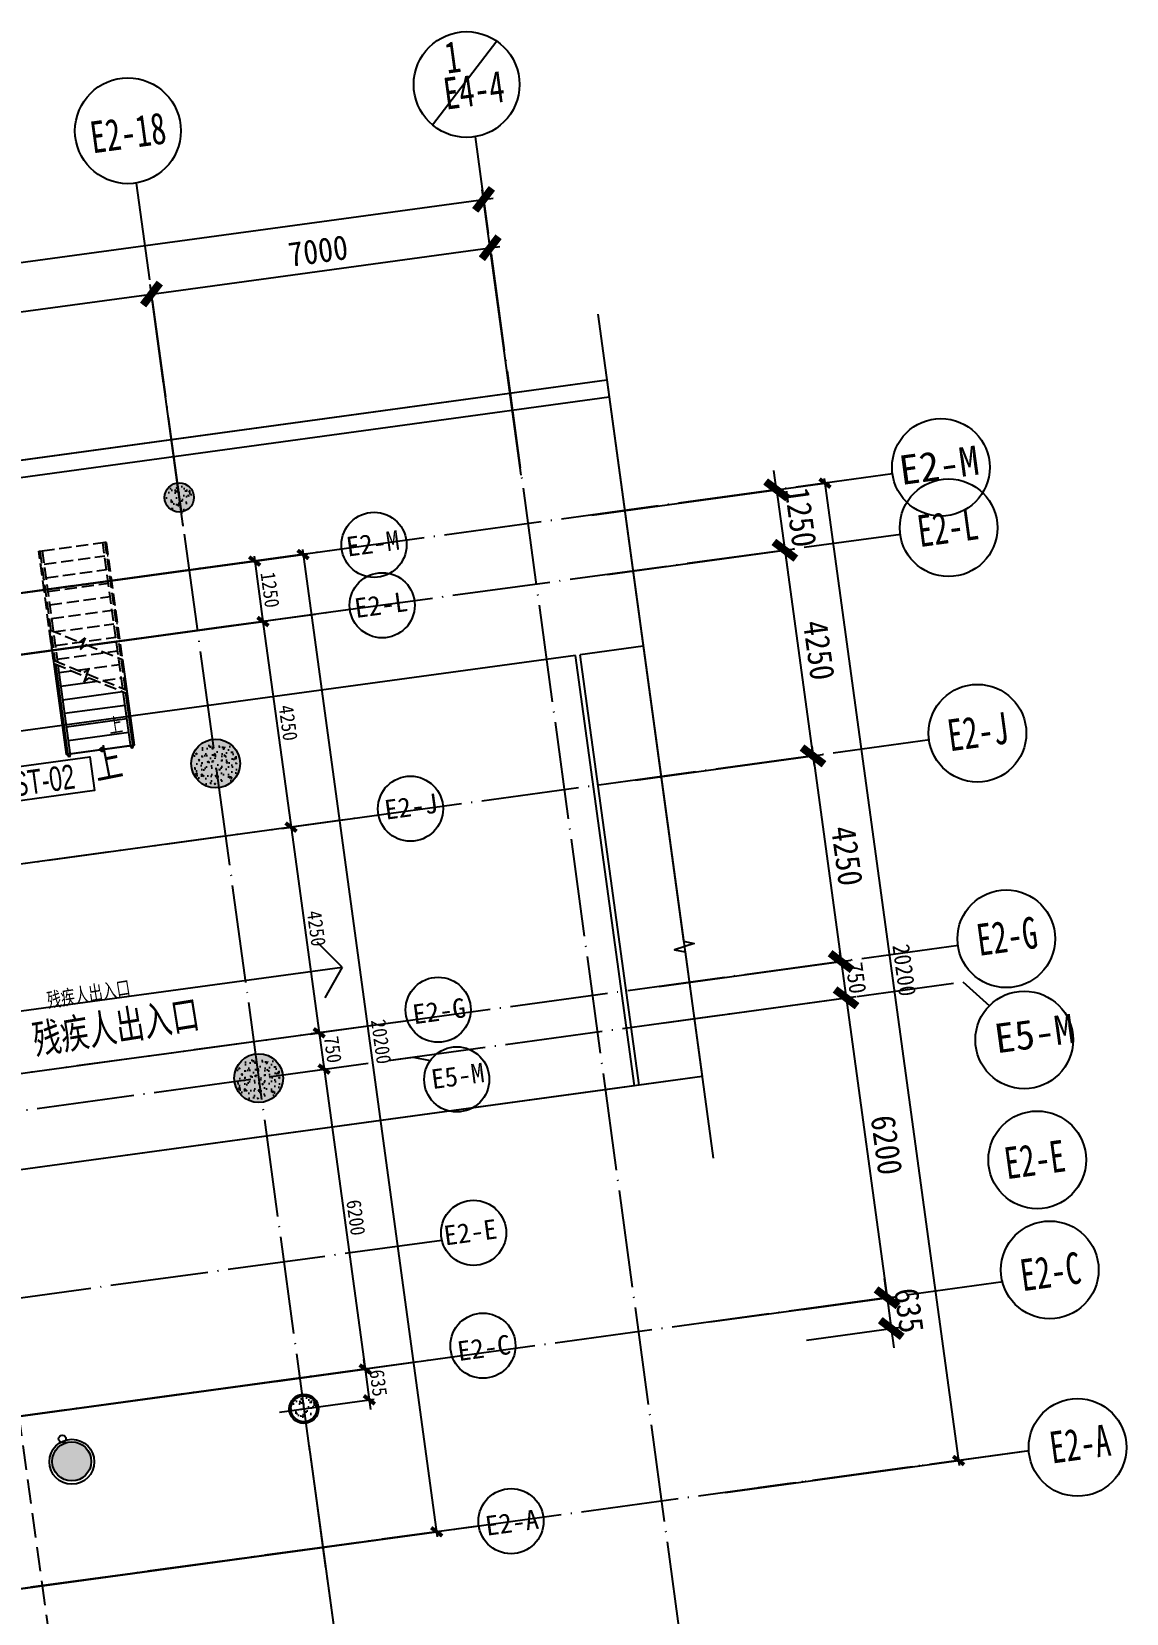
# Model space of a CAD drawing. Header units: millimetres. Extents: x 347599 to 1495443, y -100002 to 152717.
# Drawn here: x 1406442 to 1428856, y 120326 to 152717 of the extents above; entities that cross this region are included whole.
import ezdxf
from ezdxf.enums import TextEntityAlignment as Align

# ---------------------------------------------------------------- set-up
doc = ezdxf.new("R2010")
doc.units = ezdxf.units.MM
doc.header["$LTSCALE"] = 1000
doc.header["$PDMODE"] = 1
for name, pattern in [('DASH', [0.35, 0.25, -0.1]), ('E-RG-1F$0$$0$DOTE', [2.42, 2, -0.2, 0.02, -0.2]), ('E2-RV-1F$0$DASH', [0.35, 0.25, -0.1]), ('XRE1$0$DASH', [0.35, 0.25, -0.1]), ('XRE2$0$HIDDEN', [0.375, 0.25, -0.125])]:
    doc.linetypes.add(name, pattern=pattern)
doc.layers.get('0').update_dxf_attribs({"linetype": 'CONTINUOUS'})
doc.layers.get('Defpoints').update_dxf_attribs({"linetype": 'CONTINUOUS'})
for name, color, linetype in [('A-------', 18, 'CONTINUOUS'), ('A—文字索引', 40, 'CONTINUOUS'), ('A—楼梯、电梯、栏杆', 50, 'CONTINUOUS'), ('A—轴线、尺寸', 1, 'CONTINUOUS'), ('E2-RI-1F$0$A-DETL-MBND', 5, 'CONTINUOUS'), ('E2-RI-1F$0$A-ROOF-DRAN', 175, 'CONTINUOUS'), ('E2-RV-1F$0$C-NAME-DIM100', 13, 'CONTINUOUS'), ('E2-RV-1F$0$WRV-1-01-N1$0$AUDIT_D_120618114340-341', 1, 'CONTINUOUS'), ('I—平面—文字', 40, 'CONTINUOUS'), ('I—平面—文字（放大1：100）', 40, 'XRE2$0$HIDDEN'), ('I—平面—踏步', 80, 'CONTINUOUS'), ('XRE1$0$A-SYMB', 4, 'CONTINUOUS'), ('XRE1$0$A-SYMB-NUMB-T', 4, 'CONTINUOUS'), ('XRE2$0$0S-COLS-HATCH-A', 8, 'CONTINUOUS'), ('轴线100', 1, 'CONTINUOUS')]:
    doc.layers.add(name, color=color, linetype=linetype)
doc.layers.add('XRE1$0$A-FLOR-STRS', color=2, linetype='CONTINUOUS', lineweight=5)
doc.styles.add('ARIAL', font='simhei.ttf', dxfattribs={"width": 0.9})
doc.styles.add('XD2008', font='simhei.ttf', dxfattribs={"width": 0.7})
doc.styles.add('XRE1$0$ECADI-TXT', font='simplex.shx', dxfattribs={"bigfont": 'hztxt.shx'})
doc.styles.add('幼圆', font='SIMYOU_0.TTF', dxfattribs={"width": 0.7})
doc.dimstyles.new('200', dxfattribs={"dimscale": 200, "dimtxt": 2.5, "dimasz": 2, "dimexe": 1, "dimexo": 1, "dimgap": 0.8, "dimtad": 1, "dimdec": 0, "dimdsep": 46, "dimtxsty": 'ARIAL', "dimblk1": 'ARCHTICK', "dimblk2": 'ARCHTICK', "dimsah": 1, "dimcen": -0.9, "dimdle": 1, "dimclrd": 256, "dimclre": 256, "dimclrt": 40, "dimaunit": 1, "dimadec": 0, "dimazin": 0, "dimtfac": 0.35, "dimtdec": 0, "dimtix": 1, "dimtmove": 2, "dimatfit": 3, "dimldrblk": 'ARCHTICK', "dimfxl": 0, "dimtvp": 0.8, "dimtolj": 1, "dimtzin": 0, "dimarcsym": 0})
doc.dimstyles.new('副本 100', dxfattribs={"dimscale": 100, "dimtxt": 2.5, "dimasz": 2, "dimexe": 1, "dimexo": 1, "dimgap": 0.8, "dimtad": 1, "dimdec": 0, "dimdsep": 46, "dimtxsty": 'ARIAL', "dimblk1": 'ARCHTICK', "dimblk2": 'ARCHTICK', "dimsah": 1, "dimcen": -0.9, "dimdle": 1, "dimclrd": 256, "dimclre": 256, "dimclrt": 40, "dimaunit": 1, "dimadec": 0, "dimazin": 0, "dimtfac": 0.35, "dimtdec": 0, "dimtix": 1, "dimtmove": 2, "dimatfit": 3, "dimldrblk": 'ARCHTICK', "dimfxl": 0, "dimtvp": 0.8, "dimtolj": 1, "dimtzin": 0, "dimarcsym": 0})

# ---------------------------------------------------------------- blocks, each defined once
blk = doc.blocks.new('E2-RV-1F$0$3')
at = {"layer": 'E2-RV-1F$0$WRV-1-01-N1$0$AUDIT_D_120618114340-341'}
h = blk.add_hatch(color=256, dxfattribs=at)
edge = h.paths.add_edge_path()
edge.add_arc((10773785, -7567737), 20, 138.7891, 318.7891, ccw=False)
edge.add_arc((10773785, -7567737), 20, -41.2109, 138.7891, ccw=False)
blk.add_lwpolyline([(10773800, -7567750, -1), (10773770, -7567724, -1)], format="xyb", close=True, dxfattribs=at)
blk = doc.blocks.new('XRE1$0$3')
at = {"layer": 'XRE1$0$A-FLOR-STRS'}
h = blk.add_hatch(color=256, dxfattribs=at)
edge = h.paths.add_edge_path()
edge.add_arc((10773785, -7567737), 20, 138.7891, 318.7891, ccw=False)
edge.add_arc((10773785, -7567737), 20, -41.2109, 138.7891, ccw=False)
blk.add_lwpolyline([(10773800, -7567750, -1), (10773770, -7567724, -1)], format="xyb", close=True, dxfattribs=at)
blk = doc.blocks.new('_ArchTick')
at = {"color": 0, "linetype": 'ByBlock', "const_width": 0.4}
blk.add_lwpolyline([(-0.5, -0.5), (0.5, 0.5)], dxfattribs=at)
blk = doc.blocks.new('*D245')
at = {"layer": 'A—轴线、尺寸', "linetype": 'ByBlock', "lineweight": -2}
for p, q in [((1416467, 143634), (1415668, 149480)), ((1311465, 135035), (1415893, 149309)), ((1312544, 128617), (1311636, 135260))]:
    blk.add_line(p, q, dxfattribs=at)
at = {"layer": 'Defpoints', "color": 0, "linetype": 'ByBlock'}
for p in [(1415695, 149282), (1416494, 143435), (1312571, 128419, 0)]:
    blk.add_point(p, dxfattribs=at)
at = {"layer": 'A—轴线、尺寸', "linetype": 'ByBlock', "lineweight": -2, "xscale": 400, "yscale": 400, "zscale": 400}
for p, rotation in [((1415695, 149282), 7.783339566187075), ((1311663, 135062), 187.7833395661871)]:
    blk.add_blockref('_ArchTick', p, dxfattribs=dict(at, rotation=rotation))
at = {"layer": 'A—轴线、尺寸', "color": 40, "linetype": 'ByBlock', "insert": (1363623, 142581), "char_height": 500, "attachment_point": 5, "rotation": 7.7833, "style": 'ARIAL'}
blk.add_mtext('\\A1;105000', dxfattribs=at)
blk = doc.blocks.new('*D260')
at = {"layer": 'A—轴线、尺寸', "linetype": 'ByBlock', "lineweight": -2}
for p, q in [((1409545, 142587), (1408868, 147541)), ((1401762, 146368), (1409093, 147370)), ((1402610, 141639), (1401933, 146593))]:
    blk.add_line(p, q, dxfattribs=at)
at = {"layer": 'Defpoints', "color": 0, "linetype": 'ByBlock'}
for p in [(1408895, 147343), (1409572, 142389), (1402637, 141441)]:
    blk.add_point(p, dxfattribs=at)
at = {"layer": 'A—轴线、尺寸', "linetype": 'ByBlock', "lineweight": -2, "xscale": 400, "yscale": 400, "zscale": 400}
for p, rotation in [((1408895, 147343), 7.783339566187075), ((1401960, 146395), 187.7833395661871)]:
    blk.add_blockref('_ArchTick', p, dxfattribs=dict(at, rotation=rotation))
at = {"layer": 'A—轴线、尺寸', "color": 40, "linetype": 'ByBlock', "insert": (1405372, 147278), "char_height": 500, "attachment_point": 5, "rotation": 7.7833, "style": 'ARIAL'}
blk.add_mtext('\\A1;7000', dxfattribs=at)
blk = doc.blocks.new('*D261')
at = {"layer": 'A—轴线、尺寸', "linetype": 'ByBlock', "lineweight": -2}
for p, q in [((1421837, 142294), (1422467, 137687)), ((1418238, 141600), (1422062, 142123)), ((1418812, 137390), (1422638, 137912))]:
    blk.add_line(p, q, dxfattribs=at)
at = {"layer": 'Defpoints', "color": 0, "linetype": 'ByBlock'}
for p in [(1418039, 141573), (1422440, 137885), (1418614, 137362)]:
    blk.add_point(p, dxfattribs=at)
at = {"layer": 'A—轴线、尺寸', "linetype": 'ByBlock', "lineweight": -2, "xscale": 400, "yscale": 400, "zscale": 400}
for p, rotation in [((1421864, 142096), 97.78333952134936), ((1422440, 137885), 277.7833395213494)]:
    blk.add_blockref('_ArchTick', p, dxfattribs=dict(at, rotation=rotation))
at = {"layer": 'A—轴线、尺寸', "color": 40, "linetype": 'ByBlock', "insert": (1422561, 140047), "char_height": 500, "attachment_point": 5, "rotation": 277.7833, "style": 'ARIAL'}
blk.add_mtext('\\A1;4250', dxfattribs=at)
blk = doc.blocks.new('*D262')
at = {"layer": 'A—轴线、尺寸', "linetype": 'ByBlock', "lineweight": -2}
for p, q in [((1422413, 138084), (1423042, 133476)), ((1418812, 137390), (1422638, 137912)), ((1419388, 133179), (1423213, 133702))]:
    blk.add_line(p, q, dxfattribs=at)
at = {"layer": 'Defpoints', "color": 0, "linetype": 'ByBlock'}
for p in [(1418614, 137362), (1423015, 133674), (1419190, 133152)]:
    blk.add_point(p, dxfattribs=at)
at = {"layer": 'A—轴线、尺寸', "linetype": 'ByBlock', "lineweight": -2, "xscale": 400, "yscale": 400, "zscale": 400}
for p, rotation in [((1422440, 137885), 97.78333952134936), ((1423015, 133674), 277.7833395213494)]:
    blk.add_blockref('_ArchTick', p, dxfattribs=dict(at, rotation=rotation))
at = {"layer": 'A—轴线、尺寸', "color": 40, "linetype": 'ByBlock', "insert": (1423136, 135836), "char_height": 500, "attachment_point": 5, "rotation": 277.7833, "style": 'ARIAL'}
blk.add_mtext('\\A1;4250', dxfattribs=at)
blk = doc.blocks.new('*D263')
at = {"layer": 'A—轴线、尺寸', "linetype": 'ByBlock', "lineweight": -2}
for p, q in [((1423015, 133674), (1422988, 133873)), ((1419289, 133165), (1423114, 133688)), ((1423015, 133674), (1423117, 132931)), ((1419390, 132422), (1423216, 132945)), ((1423117, 132931), (1423144, 132733))]:
    blk.add_line(p, q, dxfattribs=at)
at = {"layer": 'Defpoints', "color": 0, "linetype": 'ByBlock'}
for p in [(1419190, 133152), (1423117, 132931), (1419291, 132408)]:
    blk.add_point(p, dxfattribs=at)
at = {"layer": 'A—轴线、尺寸', "linetype": 'ByBlock', "lineweight": -2, "xscale": 200, "yscale": 200, "zscale": 200}
for p, rotation in [((1423015, 133674), 277.7833395213494), ((1423117, 132931), 97.78333952134936)]:
    blk.add_blockref('_ArchTick', p, dxfattribs=dict(at, rotation=rotation))
at = {"layer": 'A—轴线、尺寸', "color": 40, "linetype": 'ByBlock', "insert": (1423321, 133338), "char_height": 350, "attachment_point": 5, "rotation": 277.7833, "style": 'ARIAL'}
blk.add_mtext('\\A1;750', dxfattribs=at)
blk = doc.blocks.new('*D264')
at = {"layer": 'A—轴线、尺寸', "linetype": 'ByBlock', "lineweight": -2}
for p, q in [((1423090, 133129), (1423984, 126590)), ((1419490, 132435), (1423315, 132958)), ((1420329, 126293), (1424155, 126816))]:
    blk.add_line(p, q, dxfattribs=at)
at = {"layer": 'Defpoints', "color": 0, "linetype": 'ByBlock'}
for p in [(1419291, 132408), (1423956, 126789), (1420131, 126266)]:
    blk.add_point(p, dxfattribs=at)
at = {"layer": 'A—轴线、尺寸', "linetype": 'ByBlock', "lineweight": -2, "xscale": 400, "yscale": 400, "zscale": 400}
for p, rotation in [((1423117, 132931), 97.78333952134936), ((1423956, 126789), 277.7833395213494)]:
    blk.add_blockref('_ArchTick', p, dxfattribs=dict(at, rotation=rotation))
at = {"layer": 'A—轴线、尺寸', "color": 40, "linetype": 'ByBlock', "insert": (1423946, 129916), "char_height": 500, "attachment_point": 5, "rotation": 277.7833, "style": 'ARIAL'}
blk.add_mtext('\\A1;6200', dxfattribs=at)
blk = doc.blocks.new('*D265')
at = {"layer": 'A—轴线、尺寸', "linetype": 'ByBlock', "lineweight": -2}
for p, q in [((1422672, 143569), (1425435, 123357)), ((1417915, 142818), (1422785, 143484)), ((1420649, 122804), (1425520, 123470))]:
    blk.add_line(p, q, dxfattribs=at)
at = {"layer": 'Defpoints', "color": 0, "linetype": 'ByBlock'}
for p in [(1417816, 142804), (1425421, 123456), (1420550, 122790)]:
    blk.add_point(p, dxfattribs=at)
at = {"layer": 'A—轴线、尺寸', "linetype": 'ByBlock', "lineweight": -2, "xscale": 200, "yscale": 200, "zscale": 200}
for p, rotation in [((1422686, 143470), 97.78333952134936), ((1425421, 123456), 277.7833395213494)]:
    blk.add_blockref('_ArchTick', p, dxfattribs=dict(at, rotation=rotation))
at = {"layer": 'A—轴线、尺寸', "color": 40, "linetype": 'ByBlock', "insert": (1424308, 133498), "char_height": 350, "attachment_point": 5, "rotation": 277.7833, "style": 'ARIAL'}
blk.add_mtext('\\A1;20200', dxfattribs=at)
blk = doc.blocks.new('*D302')
at = {"layer": 'A—轴线、尺寸', "linetype": 'ByBlock', "lineweight": -2}
for p, q in [((1412117, 123775), (1412792, 118834)), ((1405180, 122833), (1405856, 117886)), ((1405631, 118057), (1412963, 119059))]:
    blk.add_line(p, q, dxfattribs=at)
at = {"layer": 'Defpoints', "color": 0, "linetype": 'ByBlock'}
for p in [(1412090, 123973), (1405153, 123032), (1412765, 119032)]:
    blk.add_point(p, dxfattribs=at)
at = {"layer": 'A—轴线、尺寸', "linetype": 'ByBlock', "lineweight": -2, "xscale": 400, "yscale": 400, "zscale": 400}
for p, rotation in [((1412765, 119032), 7.783339566187075), ((1405829, 118084), 187.7833395661871)]:
    blk.add_blockref('_ArchTick', p, dxfattribs=dict(at, rotation=rotation))
at = {"layer": 'A—轴线、尺寸', "color": 40, "linetype": 'ByBlock', "insert": (1409241, 118967), "char_height": 500, "attachment_point": 5, "rotation": 7.7833, "style": 'ARIAL'}
blk.add_mtext('\\A1;7000', dxfattribs=at)
blk = doc.blocks.new('*D304')
at = {"layer": 'A—轴线、尺寸', "linetype": 'ByBlock', "lineweight": -2}
for p, q in [((1412136, 123634), (1412928, 117837)), ((1343348, 108528), (1413099, 118062)), ((1342781, 114154), (1343573, 108357))]:
    blk.add_line(p, q, dxfattribs=at)
at = {"layer": 'Defpoints', "color": 0, "linetype": 'ByBlock'}
for p in [(1412109, 123832), (1412901, 118035), (1342754, 114352)]:
    blk.add_point(p, dxfattribs=at)
at = {"layer": 'A—轴线、尺寸', "linetype": 'ByBlock', "lineweight": -2, "xscale": 400, "yscale": 400, "zscale": 400}
for p, rotation in [((1412901, 118035), 7.783339566187075), ((1343546, 108555), 187.7833395661871)]:
    blk.add_blockref('_ArchTick', p, dxfattribs=dict(at, rotation=rotation))
at = {"layer": 'A—轴线、尺寸', "color": 40, "linetype": 'ByBlock', "insert": (1378168, 113704), "char_height": 500, "attachment_point": 5, "rotation": 7.7833, "style": 'ARIAL'}
blk.add_mtext('\\A1;70000', dxfattribs=at)
blk = doc.blocks.new('*D310')
at = {"layer": 'A—轴线、尺寸', "linetype": 'ByBlock', "lineweight": -2}
for p, q in [((1416080, 146467), (1415804, 148489)), ((1408697, 147316), (1416029, 148318)), ((1409145, 145519), (1408868, 147541))]:
    blk.add_line(p, q, dxfattribs=at)
at = {"layer": 'Defpoints', "color": 0, "linetype": 'ByBlock'}
for p in [(1415831, 148291), (1416107, 146269), (1409172, 145321)]:
    blk.add_point(p, dxfattribs=at)
at = {"layer": 'A—轴线、尺寸', "linetype": 'ByBlock', "lineweight": -2, "xscale": 400, "yscale": 400, "zscale": 400}
for p, rotation in [((1415831, 148291), 7.780514694698658), ((1408895, 147343), 187.7805146946987)]:
    blk.add_blockref('_ArchTick', p, dxfattribs=dict(at, rotation=rotation))
at = {"layer": 'A—轴线、尺寸', "color": 40, "linetype": 'ByBlock', "insert": (1412307, 148226), "char_height": 500, "attachment_point": 5, "rotation": 7.7805, "style": 'ARIAL'}
blk.add_mtext('\\A1;7000', dxfattribs=at)
blk = doc.blocks.new('*D315')
at = {"layer": 'A—轴线、尺寸', "linetype": 'ByBlock', "lineweight": -2}
for p, q in [((1421695, 143334), (1421641, 143731)), ((1420341, 143149), (1421893, 143362)), ((1421695, 143334), (1421864, 142096)), ((1420917, 141967), (1422062, 142123)), ((1421864, 142096), (1421918, 141700))]:
    blk.add_line(p, q, dxfattribs=at)
at = {"layer": 'Defpoints', "color": 0, "linetype": 'ByBlock'}
for p in [(1420143, 143122), (1420718, 141940), (1421864, 142096)]:
    blk.add_point(p, dxfattribs=at)
at = {"layer": 'A—轴线、尺寸', "linetype": 'ByBlock', "lineweight": -2, "xscale": 400, "yscale": 400, "zscale": 400}
for p, rotation in [((1421695, 143334), 277.7833395213494), ((1421864, 142096), 97.78333952134936)]:
    blk.add_blockref('_ArchTick', p, dxfattribs=dict(at, rotation=rotation))
at = {"layer": 'A—轴线、尺寸', "color": 40, "linetype": 'ByBlock', "insert": (1422188, 142771), "char_height": 500, "attachment_point": 5, "rotation": 277.7833, "style": 'ARIAL'}
blk.add_mtext('\\A1;1250', dxfattribs=at)
blk = doc.blocks.new('*D316')
at = {"layer": 'A—轴线、尺寸', "linetype": 'ByBlock', "lineweight": -2}
for p, q in [((1423956, 126789), (1423902, 127185)), ((1422218, 126551), (1424155, 126816)), ((1423956, 126789), (1424042, 126159)), ((1422304, 125921), (1424241, 126186)), ((1424042, 126159), (1424097, 125763))]:
    blk.add_line(p, q, dxfattribs=at)
at = {"layer": 'Defpoints', "color": 0, "linetype": 'ByBlock'}
for p in [(1422020, 126524), (1424042, 126159), (1422106, 125894)]:
    blk.add_point(p, dxfattribs=at)
at = {"layer": 'A—轴线、尺寸', "linetype": 'ByBlock', "lineweight": -2, "xscale": 400, "yscale": 400, "zscale": 400}
for p, rotation in [((1423956, 126789), 277.7833395210563), ((1424042, 126159), 97.7833395210563)]:
    blk.add_blockref('_ArchTick', p, dxfattribs=dict(at, rotation=rotation))
at = {"layer": 'A—轴线、尺寸', "color": 40, "linetype": 'ByBlock', "insert": (1424406, 126529), "char_height": 500, "attachment_point": 5, "rotation": 277.7833, "style": 'ARIAL'}
blk.add_mtext('\\A1;635', dxfattribs=at)
blk = doc.blocks.new('XRE1$0$ECADI-TAG-CODE')
at = {"layer": 'XRE1$0$A-SYMB-NUMB-T', "color": 1}
blk.add_lwpolyline([(0.92, 3.5), (14.35, 3.5), (14.35, 0), (0.92, 0)], close=True, dxfattribs=at)
at = {"layer": 'XRE1$0$A-SYMB-NUMB-T', "style": 'XRE1$0$ECADI-TXT', "width": 0.7}
blk.add_attdef('CODE', text='', height=2.5, dxfattribs=at).set_placement((7.5, 1.75), align=Align.MIDDLE_CENTER)
blk = doc.blocks.new('A$C56965FBB')
at = {"layer": 'A—轴线、尺寸', "linetype": 'ByBlock'}
blk.add_line((101769, 15651), (100458, 13928), dxfattribs=at)
for centre in [(101153, 14760), (94218, 13812)]:
    blk.add_circle(centre, 1083, dxfattribs=at)
at = {"layer": 'A—文字索引', "style": 'ARIAL', "width": 0.7}
for s, p in [('1', (100865, 15326)), ('E4-4', (101305, 14650)), ('E2-18', (94222, 13776))]:
    blk.add_text(s, height=650, rotation=7.7833, dxfattribs=at).set_placement(p, align=Align.MIDDLE_CENTER)
blk = doc.blocks.new('*D507')
at = {"layer": 'Defpoints', "color": 0, "linetype": 'Continuous'}
for p in [(1410892, 140597), (1411467, 136386), (1411753, 136425)]:
    blk.add_point(p, dxfattribs=at)
at = {"layer": '轴线100', "linetype": 'Continuous', "lineweight": -2}
for p, q in [((1410992, 140610), (1411277, 140649)), ((1411164, 140735), (1411767, 136326)), ((1411566, 136399), (1411852, 136438))]:
    blk.add_line(p, q, dxfattribs=at)
at = {"layer": '轴线100', "linetype": 'Continuous', "lineweight": -2, "xscale": 200, "yscale": 200, "zscale": 200}
for p, rotation in [((1411178, 140636), 97.78333952134871), ((1411753, 136425), 277.7833395213487)]:
    blk.add_blockref('_ArchTick', p, dxfattribs=dict(at, rotation=rotation))
at = {"layer": '轴线100', "color": 40, "linetype": 'Continuous', "insert": (1411695, 138561), "char_height": 300, "attachment_point": 5, "rotation": 277.7833, "style": 'ARIAL'}
blk.add_mtext('\\A1;4250', dxfattribs=at)
blk = doc.blocks.new('*D508')
at = {"layer": 'Defpoints', "color": 0, "linetype": 'Continuous'}
for p in [(1411467, 136386), (1412043, 132175), (1412329, 132214)]:
    blk.add_point(p, dxfattribs=at)
at = {"layer": '轴线100', "linetype": 'Continuous', "lineweight": -2}
for p, q in [((1411566, 136399), (1411852, 136438)), ((1411740, 136524), (1412342, 132115)), ((1412142, 132188), (1412428, 132227))]:
    blk.add_line(p, q, dxfattribs=at)
at = {"layer": '轴线100', "linetype": 'Continuous', "lineweight": -2, "xscale": 200, "yscale": 200, "zscale": 200}
for p, rotation in [((1411753, 136425), 97.78333952134871), ((1412329, 132214), 277.7833395213487)]:
    blk.add_blockref('_ArchTick', p, dxfattribs=dict(at, rotation=rotation))
at = {"layer": '轴线100', "color": 40, "linetype": 'Continuous', "insert": (1412271, 134351), "char_height": 300, "attachment_point": 5, "rotation": 277.7833, "style": 'ARIAL'}
blk.add_mtext('\\A1;4250', dxfattribs=at)
blk = doc.blocks.new('*D509')
at = {"layer": 'Defpoints', "color": 0, "linetype": 'Continuous'}
for p in [(1412043, 132175), (1412144, 131431), (1412430, 131470)]:
    blk.add_point(p, dxfattribs=at)
at = {"layer": '轴线100', "linetype": 'Continuous', "lineweight": -2}
for p, q in [((1412142, 132188), (1412428, 132227)), ((1412315, 132313), (1412444, 131371)), ((1412243, 131445), (1412529, 131484))]:
    blk.add_line(p, q, dxfattribs=at)
at = {"layer": '轴线100', "linetype": 'Continuous', "lineweight": -2, "xscale": 200, "yscale": 200, "zscale": 200}
for p, rotation in [((1412329, 132214), 97.78333952134871), ((1412430, 131470), 277.7833395213487)]:
    blk.add_blockref('_ArchTick', p, dxfattribs=dict(at, rotation=rotation))
at = {"layer": '轴线100', "color": 40, "linetype": 'Continuous', "insert": (1412609, 131873), "char_height": 300, "attachment_point": 5, "rotation": 277.7833, "style": 'ARIAL'}
blk.add_mtext('\\A1;750', dxfattribs=at)
blk = doc.blocks.new('*D510')
at = {"layer": 'Defpoints', "color": 0, "linetype": 'Continuous'}
for p in [(1412145, 131431), (1413270, 125328), (1404454, 124123)]:
    blk.add_point(p, dxfattribs=at)
at = {"layer": '轴线100', "linetype": 'Continuous', "lineweight": -2}
for p, q in [((1412417, 131569), (1413284, 125229)), ((1412244, 131445), (1412529, 131484)), ((1404553, 124136), (1413369, 125341))]:
    blk.add_line(p, q, dxfattribs=at)
at = {"layer": '轴线100', "linetype": 'Continuous', "lineweight": -2, "xscale": 200, "yscale": 200, "zscale": 200}
for p, rotation in [((1412430, 131470), 97.78333952134871), ((1413270, 125328), 277.7833395213487)]:
    blk.add_blockref('_ArchTick', p, dxfattribs=dict(at, rotation=rotation))
at = {"layer": '轴线100', "color": 40, "linetype": 'Continuous', "insert": (1413080, 128431), "char_height": 300, "attachment_point": 5, "rotation": 277.7833, "style": 'ARIAL'}
blk.add_mtext('\\A1;6200', dxfattribs=at)
blk = doc.blocks.new('*D511')
at = {"layer": 'Defpoints', "color": 0, "linetype": 'Continuous'}
for p in [(1410669, 141828), (1414735, 121996), (1404873, 120648)]:
    blk.add_point(p, dxfattribs=at)
at = {"layer": '轴线100', "linetype": 'Continuous', "lineweight": -2}
for p, q in [((1410768, 141841), (1412098, 142023)), ((1411986, 142109), (1414748, 121896)), ((1404972, 120661), (1414834, 122009))]:
    blk.add_line(p, q, dxfattribs=at)
at = {"layer": '轴线100', "linetype": 'Continuous', "lineweight": -2, "xscale": 200, "yscale": 200, "zscale": 200}
for p, rotation in [((1411999, 142009), 97.78333952134871), ((1414735, 121996), 277.7833395213487)]:
    blk.add_blockref('_ArchTick', p, dxfattribs=dict(at, rotation=rotation))
at = {"layer": '轴线100', "color": 40, "linetype": 'Continuous', "insert": (1413597, 132034), "char_height": 300, "attachment_point": 5, "rotation": 277.7833, "style": 'ARIAL'}
blk.add_mtext('\\A1;20200', dxfattribs=at)
blk = doc.blocks.new('*D558')
at = {"layer": 'Defpoints', "color": 0, "linetype": 'Continuous'}
for p in [(1404466, 140979), (1411178, 140636), (1405041, 139797)]:
    blk.add_point(p, dxfattribs=at)
at = {"layer": '轴线100', "linetype": 'Continuous', "lineweight": -2}
for p, q in [((1404565, 140993), (1411107, 141887)), ((1410995, 141973), (1411191, 140536)), ((1405140, 139810), (1411277, 140649))]:
    blk.add_line(p, q, dxfattribs=at)
at = {"layer": '轴线100', "linetype": 'Continuous', "lineweight": -2, "xscale": 200, "yscale": 200, "zscale": 200}
for p, rotation in [((1411008, 141874), 97.78333952134871), ((1411178, 140636), 277.7833395213487)]:
    blk.add_blockref('_ArchTick', p, dxfattribs=dict(at, rotation=rotation))
at = {"layer": '轴线100', "color": 40, "linetype": 'Continuous', "insert": (1411323, 141286), "char_height": 300, "attachment_point": 5, "rotation": 277.7833, "style": 'ARIAL'}
blk.add_mtext('\\A1;1250', dxfattribs=at)
blk = doc.blocks.new('*D559')
at = {"layer": 'Defpoints', "color": 0, "linetype": 'Continuous'}
for p in [(1411333, 125063), (1411419, 124434), (1413356, 124698)]:
    blk.add_point(p, dxfattribs=at)
at = {"layer": '轴线100', "linetype": 'Continuous', "lineweight": -2}
for p, q in [((1413270, 125328), (1413243, 125526)), ((1411432, 125077), (1413369, 125341)), ((1413270, 125328), (1413356, 124698)), ((1411518, 124447), (1413455, 124712)), ((1413356, 124698), (1413383, 124500))]:
    blk.add_line(p, q, dxfattribs=at)
at = {"layer": '轴线100', "linetype": 'Continuous', "lineweight": -2, "xscale": 200, "yscale": 200, "zscale": 200}
for p, rotation in [((1413270, 125328), 277.7833395210563), ((1413356, 124698), 97.7833395210563)]:
    blk.add_blockref('_ArchTick', p, dxfattribs=dict(at, rotation=rotation))
at = {"layer": '轴线100', "color": 40, "linetype": 'Continuous', "insert": (1413541, 125044), "char_height": 300, "attachment_point": 5, "rotation": 277.7833, "style": 'ARIAL'}
blk.add_mtext('\\A1;635', dxfattribs=at)

msp = doc.modelspace()

# ---------------------------------------------------------------- hatches: boundary and pattern name
at = {"layer": 'A-------'}
h = msp.add_hatch(color=256, dxfattribs=at)
edge = h.paths.add_edge_path()
edge.add_arc((1409464.6, 143177), 300, 0, 360)
h = msp.add_hatch(color=256, dxfattribs=at)
edge = h.paths.add_edge_path()
edge.add_arc((1410209.4, 137728.1), 500, 0, 360)
h = msp.add_hatch(color=256, dxfattribs=at)
edge = h.paths.add_edge_path()
edge.add_arc((1411089.6, 131287.3), 500, 0, 360)
h = msp.add_hatch(color=256, dxfattribs=at)
edge = h.paths.add_edge_path(flags=17)
edge.add_arc((1412015.4, 124515.2), 265, 0, 360)
edge = h.paths.add_edge_path()
edge.add_arc((1412015.4, 124515.2), 300, 0, 360)
h = msp.add_hatch(color=256, dxfattribs=at)
edge = h.paths.add_edge_path()
edge.add_arc((1407263.6, 123437.7), 400, 0, 360)
at = {"layer": 'XRE2$0$0S-COLS-HATCH-A'}
h = msp.add_hatch(dxfattribs=at)
h.set_pattern_fill('AR-CONC', color=256, scale=40, style=0)
h.set_pattern_definition([(50, (-10363982.86, 6219919.24), (286.904073, -25.100854), [30, -330]), (355, (-10363982.86, 6219919.24), (-55.5005334, 300.8768535), [24, -264]), (100.4514, (-10363958.95, 6219917.15), (231.4037527, 275.775817), [25.496076, -280.456845]), (46.1842, (-10363982.86, 6219999.24), (426.896419, -66.207606), [45, -495]), (96.6356, (-10363947.3, 6219993.72), (373.865082, 389.647148), [38.244115, -420.6852]), (351.1842, (-10363982.86, 6219999.24), (373.864778, 389.64744), [36, -396]), (21, (-10363942.86, 6219979.24), (238.762821, -161.0475563), [30, -330]), (326, (-10363942.86, 6219979.24), (97.326133, 290.060018), [24, -264]), (71.4514, (-10363922.97, 6219965.82), (336.0890514, 129.0121987), [25.496076, -280.456845]), (37.5, (-10363982.86, 6219919.24), (4.8639421, 133.1575415), [0, -260.8, 0, -268, 0, -265]), (7.5, (-10363982.86, 6219919.24), (105.227815, 157.7646848), [0, -152.8, 0, -254.8, 0, -101]), (327.5, (-10364072.06, 6219919.24), (213.5289745, -9.0219487), [0, -100, 0, -312, 0, -414]), (317.5, (-10364112.06, 6219919.24), (233.2744677, 40.041993), [0, -130, 0, -207.2, 0, -294])])
edge = h.paths.add_edge_path()
edge.add_arc((1409464.6, 143177), 265, 0, 360)
h = msp.add_hatch(dxfattribs=at)
h.set_pattern_fill('AR-CONC', color=256, scale=40, style=0)
h.set_pattern_definition([(50, (-10364863.2, 6226359.8), (286.904073, -25.100854), [30, -330]), (355, (-10364863.2, 6226359.8), (-55.5005334, 300.8768535), [24, -264]), (100.4514445, (-10364839.3, 6226357.7), (231.4035387, 275.7759964), [25.496077, -280.456845]), (46.1842, (-10364863.2, 6226439.8), (426.896532, -66.207712), [45, -495]), (96.6356355, (-10364827.63, 6226434.3), (373.864778, 389.64744), [38.244137, -420.685504]), (351.184164, (-10364863.2, 6226439.8), (373.864778, 389.64744), [36, -396]), (21, (-10364823.2, 6226419.8), (238.762821, -161.0475563), [30, -330]), (326, (-10364823.2, 6226419.8), (97.326133, 290.060018), [24, -264]), (71.4514447, (-10364803.3, 6226406.38), (336.0889507, 129.012461), [25.496076, -280.456845]), (37.5, (-10364863.2, 6226359.8), (4.8639421, 133.1575415), [0, -260.8, 0, -268, 0, -265]), (7.5, (-10364863.2, 6226359.8), (105.227815, 157.7646848), [0, -152.8, 0, -254.8, 0, -101]), (327.5, (-10364952.4, 6226359.8), (213.5289745, -9.0219487), [0, -100, 0, -312, 0, -414]), (317.5, (-10364992.4, 6226359.8), (233.2744677, 40.041993), [0, -130, 0, -207.2, 0, -294])])
edge = h.paths.add_edge_path()
edge.add_arc((1410209.4, 137728.1), 465, 0, 360)
h = msp.add_hatch(dxfattribs=at)
h.set_pattern_fill('AR-CONC', color=256, scale=40, style=0)
h.set_pattern_definition([(50, (-10363982.86, 6219919.24), (286.904073, -25.100854), [30, -330]), (355, (-10363982.86, 6219919.24), (-55.5005334, 300.8768535), [24, -264]), (100.4514445, (-10363958.95, 6219917.15), (231.4035387, 275.7759964), [25.496077, -280.456845]), (46.1842, (-10363982.86, 6219999.24), (426.896532, -66.207712), [45, -495]), (96.6356355, (-10363947.3, 6219993.72), (373.864778, 389.64744), [38.244137, -420.685504]), (351.184164, (-10363982.86, 6219999.24), (373.864778, 389.64744), [36, -396]), (21, (-10363942.86, 6219979.24), (238.762821, -161.0475563), [30, -330]), (326, (-10363942.86, 6219979.24), (97.326133, 290.060018), [24, -264]), (71.4514447, (-10363922.97, 6219965.82), (336.0889507, 129.012461), [25.496076, -280.456845]), (37.5, (-10363982.86, 6219919.24), (4.8639421, 133.1575415), [0, -260.8, 0, -268, 0, -265]), (7.5, (-10363982.86, 6219919.24), (105.227815, 157.7646848), [0, -152.8, 0, -254.8, 0, -101]), (327.5, (-10364072.06, 6219919.24), (213.5289745, -9.0219487), [0, -100, 0, -312, 0, -414]), (317.5, (-10364112.06, 6219919.24), (233.2744677, 40.041993), [0, -130, 0, -207.2, 0, -294])])
edge = h.paths.add_edge_path()
edge.add_arc((1411089.7, 131287.5), 465, 0, 360)
h = msp.add_hatch(dxfattribs=at)
h.set_pattern_fill('AR-CONC', color=256, scale=40, style=0)
h.set_pattern_definition([(50, (-10361432.05, 6201257.51), (286.904073, -25.100854), [30, -330]), (355, (-10361432.05, 6201257.5), (-55.5005334, 300.8768535), [24, -264]), (100.4514, (-10361408.14, 6201255.42), (231.4037527, 275.775817), [25.496076, -280.456845]), (46.1842, (-10361432.05, 6201337.5), (426.896419, -66.207606), [45, -495]), (96.6356, (-10361396.48, 6201332), (373.865082, 389.647148), [38.244115, -420.6852]), (351.1842, (-10361432.05, 6201337.5), (373.864778, 389.64744), [36, -396]), (21, (-10361392.05, 6201317.51), (238.762821, -161.0475563), [30, -330]), (326, (-10361392.05, 6201317.5), (97.326133, 290.060018), [24, -264]), (71.4514, (-10361372.16, 6201304.1), (336.0890514, 129.0121987), [25.496076, -280.456845]), (37.5, (-10361432.05, 6201257.51), (4.8639421, 133.1575415), [0, -260.8, 0, -268, 0, -265]), (7.5, (-10361432.05, 6201257.51), (105.227815, 157.7646848), [0, -152.8, 0, -254.8, 0, -101]), (327.5, (-10361521.25, 6201257.51), (213.5289745, -9.0219487), [0, -100, 0, -312, 0, -414]), (317.5, (-10361561.25, 6201257.51), (233.2744677, 40.041993), [0, -130, 0, -207.2, 0, -294])])
edge = h.paths.add_edge_path()
edge.add_arc((1412015.4, 124515.2), 265, 0, 360)

# ---------------------------------------------------------------- linework, layer by layer
for centre, radius in [((1409464.6, 143177, 0), 300), ((1410209.4, 137728.1, 0), 500), ((1411089.6, 131287.3, 0), 500), ((1412015.4, 124515.2, 0), 300), ((1412015.4, 124515.2, 0), 265), ((1407263.6, 123437.7, 0), 400)]:
    msp.add_circle(centre, radius)
at = {"layer": 'A—楼梯、电梯、栏杆'}
for p, q in [((1384036.7, 140911.6), (1418219.6, 145584)), ((1384430.9, 140612.2), (1418267, 145237.2)), ((1417577.1, 139944.5), (1403705.7, 138048.3)), ((1418782.1, 131128.8), (1417577.1, 139944.5)), ((1418964.6, 140134.1), (1417676.2, 139958)), ((1418881.2, 131142.4), (1417676.2, 139958)), ((1407155.2, 137915.7), (1406901.1, 139774.7)), ((1407155.2, 137915.7), (1406901.1, 139774.7)), ((1406927.9, 139763.8), (1407183.4, 137894.3)), ((1406927.9, 139763.8), (1407183.4, 137894.3)), ((1406981.3, 139742), (1407232.9, 137901.1)), ((1406981.3, 139742), (1407232.9, 137901.1)), ((1406965.6, 139302.8), (1406990.4, 139306.2)), ((1406965.6, 139302.8), (1406990.4, 139306.2)), ((1407039.9, 139313), (1407783, 139414.6)), ((1407039.9, 139313), (1407783, 139414.6)), ((1407003.6, 139025.4), (1407028.3, 139028.8)), ((1407003.6, 139025.4), (1407028.3, 139028.8)), ((1407077.9, 139035.6), (1408301.4, 139202.8)), ((1407077.9, 139035.6), (1408301.4, 139202.8)), ((1408471.4, 138070.4), (1408317.5, 139196.2)), ((1408471.4, 138070.4), (1408317.5, 139196.2)), ((1408521, 138077.2), (1408371, 139174.4)), ((1408521, 138077.2), (1408371, 139174.4)), ((1408542.3, 138105.3), (1408397.7, 139163.5)), ((1408542.3, 138105.3), (1408397.7, 139163.5)), ((1407041.5, 138748), (1407066.2, 138751.4)), ((1407041.5, 138748), (1407066.2, 138751.4)), ((1407115.8, 138758.1), (1408354.3, 138927.4)), ((1407115.8, 138758.1), (1408354.3, 138927.4)), ((1407153.7, 138480.7), (1408392.2, 138650)), ((1407153.7, 138480.7), (1408392.2, 138650)), ((1408403.8, 138934.2), (1408428.6, 138937.6)), ((1408403.8, 138934.2), (1408428.6, 138937.6)), ((1408441.7, 138656.8), (1408466.5, 138660.2)), ((1408441.7, 138656.8), (1408466.5, 138660.2)), ((1407079.4, 138470.6), (1407104.2, 138474)), ((1407079.4, 138470.6), (1407104.2, 138474)), ((1407191.6, 138203.3), (1408430.1, 138372.6)), ((1407191.6, 138203.3), (1408430.1, 138372.6)), ((1408479.6, 138379.4), (1408504.4, 138382.7)), ((1408479.6, 138379.4), (1408504.4, 138382.7)), ((1407117.3, 138193.2), (1407142.1, 138196.5)), ((1407117.3, 138193.2), (1407142.1, 138196.5)), ((1407229.5, 137925.9), (1408542.3, 138105.3)), ((1407229.5, 137925.9), (1408542.3, 138105.3)), ((1407155.2, 137915.7), (1407180, 137919.1)), ((1407155.2, 137915.7), (1407180, 137919.1)), ((1420169.9, 131318.5), (1418881.2, 131142.4)), ((1418782.1, 131128.8), (1404910.7, 129232.9))]:
    msp.add_line(p, q, dxfattribs=at)
at = {"layer": 'A—楼梯、电梯、栏杆', "linetype": 'DASH', "ltscale": 2}
msp.add_line((1403515.1, 143876.8), (1406777.7, 119999.5), dxfattribs=at)
at = {"layer": 'A—楼梯、电梯、栏杆', "linetype": 'XRE1$0$DASH'}
for p, q in [((1406660.7, 142087.2), (1407973.5, 142266.6)), ((1406660.7, 142087.2), (1407973.5, 142266.6)), ((1408308.1, 139264.9), (1407899.2, 142256.5)), ((1407948.8, 142263.3), (1407973.5, 142266.6)), ((1407948.8, 142263.3), (1407973.5, 142266.6)), ((1408361.6, 139243.1), (1407948.8, 142263.3)), ((1408388.3, 139232.1), (1407973.5, 142266.6)), ((1406586.4, 142077), (1406660.7, 142087.2)), ((1406586.4, 142077), (1406660.7, 142087.2)), ((1406891.7, 139843.4), (1406586.4, 142077)), ((1406891.7, 139843.4), (1406586.4, 142077)), ((1406611.2, 142080.4), (1406918.5, 139832.5)), ((1406611.2, 142080.4), (1406918.5, 139832.5)), ((1406660.7, 142087.2), (1406971.9, 139810.6)), ((1406660.7, 142087.2), (1406971.9, 139810.6)), ((1406698.7, 141809.8), (1407937.2, 141979.1)), ((1406698.7, 141809.8), (1407937.2, 141979.1)), ((1407986.7, 141985.8), (1408011.5, 141989.2)), ((1407986.7, 141985.8), (1408011.5, 141989.2)), ((1406624.4, 141799.6), (1406649.1, 141803)), ((1406624.4, 141799.6), (1406649.1, 141803)), ((1406736.6, 141532.4), (1407975.1, 141701.6)), ((1406736.6, 141532.4), (1407975.1, 141701.6)), ((1408024.6, 141708.4), (1408049.4, 141711.8)), ((1408024.6, 141708.4), (1408049.4, 141711.8)), ((1406662.3, 141522.2), (1406687, 141525.6)), ((1406662.3, 141522.2), (1406687, 141525.6)), ((1406700.2, 141244.8), (1406725, 141248.2)), ((1406700.2, 141244.8), (1406725, 141248.2)), ((1406774.5, 141254.9), (1408013, 141424.2)), ((1406774.5, 141254.9), (1408013, 141424.2)), ((1408062.5, 141431), (1408087.3, 141434.4)), ((1408062.5, 141431), (1408087.3, 141434.4)), ((1406738.1, 140967.4), (1406762.9, 140970.7)), ((1406738.1, 140967.4), (1406762.9, 140970.7)), ((1406812.4, 140977.5), (1408050.9, 141146.8)), ((1406812.4, 140977.5), (1408050.9, 141146.8)), ((1408100.4, 141153.6), (1408125.2, 141157)), ((1408100.4, 141153.6), (1408125.2, 141157)), ((1406776, 140689.9), (1406800.8, 140693.3)), ((1406776, 140689.9), (1406800.8, 140693.3)), ((1406850.3, 140700.1), (1408088.8, 140869.4)), ((1406850.3, 140700.1), (1408088.8, 140869.4)), ((1406888.3, 140422.7), (1408126.7, 140592)), ((1406888.3, 140422.7), (1408126.7, 140592)), ((1408138.4, 140876.1), (1408163.1, 140879.5)), ((1408138.4, 140876.1), (1408163.1, 140879.5)), ((1408176.3, 140598.7), (1408201.1, 140602.1)), ((1408176.3, 140598.7), (1408201.1, 140602.1)), ((1406814, 140412.5), (1406838.7, 140415.9)), ((1406814, 140412.5), (1406838.7, 140415.9)), ((1406926.2, 140145.3), (1408164.7, 140314.5)), ((1406926.2, 140145.3), (1408164.7, 140314.5)), ((1408214.2, 140321.3), (1408239, 140324.7)), ((1408214.2, 140321.3), (1408239, 140324.7)), ((1406851.9, 140135.1), (1406876.6, 140138.5)), ((1406851.9, 140135.1), (1406876.6, 140138.5)), ((1406964.1, 139867.8), (1408202.6, 140037.1)), ((1406964.1, 139867.8), (1408202.6, 140037.1)), ((1408252.1, 140043.9), (1408276.9, 140047.3)), ((1408252.1, 140043.9), (1408276.9, 140047.3)), ((1406889.8, 139857.7), (1406914.6, 139861.1)), ((1406889.8, 139857.7), (1406914.6, 139861.1)), ((1407002, 139590.4), (1407264.6, 139626.3)), ((1407002, 139590.4), (1407264.6, 139626.3)), ((1407383.5, 139642.6), (1408240.5, 139759.7)), ((1407383.5, 139642.6), (1408240.5, 139759.7)), ((1408290, 139766.5), (1408314.8, 139769.9)), ((1408290, 139766.5), (1408314.8, 139769.9)), ((1406927.7, 139580.3), (1406952.5, 139583.6)), ((1406927.7, 139580.3), (1406952.5, 139583.6)), ((1407901.9, 139430.8), (1408278.4, 139482.3)), ((1407901.9, 139430.8), (1408278.4, 139482.3)), ((1408328, 139489), (1408352.7, 139492.4)), ((1408328, 139489), (1408352.7, 139492.4))]:
    msp.add_line(p, q, dxfattribs=at)
at = {"layer": 'A—楼梯、电梯、栏杆', "linetype": 'XRE1$0$DASH', "extrusion": (7.64982e-24, 1.16347e-23, -1)}
for p, q in [((1406891.7, 139843.4), (1407511.8, 139590.2)), ((1406891.7, 139843.4), (1407511.8, 139590.2)), ((1406901.1, 139774.7), (1407553.2, 139508.4)), ((1406901.1, 139774.7), (1407553.2, 139508.4)), ((1407621.3, 139675.1), (1407511.8, 139590.2)), ((1407621.3, 139675.1), (1407511.8, 139590.2)), ((1407564.6, 139536.2), (1407621.3, 139675.1)), ((1407564.6, 139536.2), (1407621.3, 139675.1)), ((1407564.6, 139536.2), (1407507.8, 139397.3)), ((1407564.6, 139536.2), (1407507.8, 139397.3)), ((1407507.8, 139397.3), (1407617.3, 139482.2)), ((1407507.8, 139397.3), (1407617.3, 139482.2)), ((1407575.9, 139564), (1408388.3, 139232.1)), ((1407575.9, 139564), (1408388.3, 139232.1)), ((1407617.3, 139482.2), (1408397.7, 139163.5)), ((1407617.3, 139482.2), (1408397.7, 139163.5))]:
    msp.add_line(p, q, dxfattribs=at)
at = {"layer": 'A—楼梯、电梯、栏杆'}
for points in [[(1418035.9, 146932.5), (1419790.6, 134093.4), (1420009, 134046.2), (1419602.9, 133915.9), (1419821.1, 133870.5), (1420398.8, 129644.6)], [(1408302.8, 139857.9), (1408542.3, 138105.3), (1407155.2, 137915.7), (1406806.2, 140469.2)], [(1412797.8, 133561.2), (1412287.6, 134070.8)], [(1404474.6, 132423.5), (1412797.8, 133561.2)], [(1412797.8, 133561.2), (1412443.1, 132933.4)]]:
    msp.add_lwpolyline(points, dxfattribs=at)
at = {"layer": 'A—楼梯、电梯、栏杆', "linetype": 'XRE1$0$DASH'}
msp.add_lwpolyline([(1406806.4, 140469.1), (1407426.4, 140215.9), (1407535.9, 140300.8), (1407439.2, 140064), (1407551.5, 140164.7), (1408303, 139857.8)], dxfattribs=at)
at = {"layer": 'A—楼梯、电梯、栏杆'}
msp.add_lwpolyline([(1407885.9, 138015.6, 0, 0, 0), (1407764.3, 138905.7, 40, 0, 0), (1407744, 139054.4, 0, 0, 0)], format="xyseb", dxfattribs=at)
msp.add_lwpolyline([(1407885.9, 138015.6, 0, 0, 0), (1407764.3, 138905.7, 40, 0, 0), (1407744, 139054.4, 0, 0, 0)], format="xyseb", dxfattribs=at)
for centre in [(1408496.2, 138073.8), (1408496.2, 138073.8), (1407208.2, 137897.7), (1407208.2, 137897.7)]:
    msp.add_arc(centre, 25, 187.78334, 7.78334, dxfattribs=at)
at = {"layer": 'A—轴线、尺寸', "linetype": 'E-RG-1F$0$$0$DOTE'}
for p, q in [((1415520, 150563.9), (1420311.6, 115508.5)), ((1408584.5, 149615.9), (1413077.3, 116746.8)), ((1424068.1, 143659.1), (1307746.3, 127759.5)), ((1424241.8, 142421.2), (1344593.7, 131534.4)), ((1424832.2, 138212.4), (1345169.3, 127323.5)), ((1425422.6, 134003.6), (1337818.5, 122029.3)), ((1404154.2, 130339.5), (1425505.9, 133257)), ((1425505.9, 133257), (1426055.2, 132764.6)), ((1426334.3, 127113.6), (1335638.8, 114716.7)), ((1426874.3, 123654.9), (1310482, 107745.6)), ((1426808.3, 123645.8), (1421320.6, 122895.7))]:
    msp.add_line(p, q, dxfattribs=at)
at = {"layer": 'A—轴线、尺寸', "linetype": 'ByBlock'}
for centre in [(1425058.9, 143794.5), (1425216.8, 142558.2), (1425807.2, 138349.4), (1426397.7, 134140.5), (1426765.2, 132068.5), (1427031, 129612.7), (1427288.1, 127360.1), (1427856.3, 123724.4)]:
    msp.add_circle(centre, 1000, dxfattribs=at)
at = {"layer": 'E2-RI-1F$0$A-DETL-MBND'}
msp.add_circle((1407264.6, 123430.1), 460, dxfattribs=at)
at = {"layer": 'E2-RI-1F$0$A-ROOF-DRAN'}
msp.add_circle((1407070, 123898.7), 75, dxfattribs=at)
at = {"layer": 'E2-RV-1F$0$C-NAME-DIM100', "linetype": 'E2-RV-1F$0$DASH'}
for p, q in [((1408308.1, 139264.9), (1407899.2, 142256.5)), ((1408361.6, 139243.1), (1407948.8, 142263.3)), ((1408388.3, 139232.1), (1407973.5, 142266.6))]:
    msp.add_line(p, q, dxfattribs=at)
at = {"layer": 'I—平面—踏步'}
msp.add_lwpolyline([(1403555.7, 143579.6), (1418219.6, 145584), (1420169.9, 131318.5), (1405207.7, 129273.5), (1403257.8, 143538.9)], close=True, dxfattribs=at)
at = {"layer": '轴线100', "linetype": 'E-RG-1F$0$$0$DOTE'}
for p, q in [((1412791.7, 142117.8), (1307746.3, 127759.5)), ((1412965.3, 140879.9), (1344593.7, 131534.4)), ((1413555.7, 136671.1), (1345169.3, 127323.5)), ((1414146.2, 132462.2), (1337818.5, 122029.3)), ((1404154.2, 130339.5), (1414250.5, 131718.5)), ((1414843.5, 127963.1), (1335424.5, 117107.6)), ((1415057.9, 125572.2), (1335638.8, 114716.7)), ((1415597.9, 122113.5), (1310482, 107745.6)), ((1415531.9, 122104.4), (1410634.1, 121435))]:
    msp.add_line(p, q, dxfattribs=at)
at = {"layer": '轴线100', "linetype": 'ByBlock'}
msp.add_line((1414250.5, 131718.5), (1414600.9, 131644.5), dxfattribs=at)
for centre in [(1413452.2, 142208), (1413620, 140969.3), (1414198, 136803.8), (1414765.2, 132686.6), (1415146.2, 131260.9), (1415491.6, 128119.4), (1415681.7, 125807.4), (1416257.1, 122213.9)]:
    msp.add_circle(centre, 666.7, dxfattribs=at)

# ---------------------------------------------------------------- block references
at = {"layer": 'A—文字索引'}
msp.add_blockref('A$C56965FBB', (1314194.4, 136873.9), dxfattribs=at)
at = {"layer": 'A—楼梯、电梯、栏杆', "xscale": 1.999999999999994, "yscale": 2, "zscale": 2, "rotation": 277.7833395683804}
for name in ['E2-RV-1F$0$3', 'XRE1$0$3']:
    msp.add_blockref(name, (13485787.4, 23536832.3), dxfattribs=at)
at = {"layer": 'XRE1$0$A-SYMB'}
ref = msp.add_blockref('XRE1$0$ECADI-TAG-CODE', (1404887.3, 136785.5), dxfattribs=dict(at, xscale=200.0000000186264, yscale=200.0000000186264, zscale=200.0000000186264, rotation=7.770013749151349))
ref.add_attrib('CODE', 'E2-ST-02', dxfattribs={"layer": 'XRE1$0$A-SYMB-NUMB-T', "color": 40, "height": 500, "rotation": 7.77001, "style": '幼圆', "width": 0.7}).set_placement((1406326.2, 137335.1), align=Align.MIDDLE_CENTER)

# ---------------------------------------------------------------- texts
at = {"layer": 'A—文字索引', "style": 'ARIAL'}
for s, p in [('E2-M', (1425023.9, 143839.4)), ('E5-M', (1426973.9, 132201.8))]:
    msp.add_text(s, height=600, rotation=7.78334, dxfattribs=at).set_placement(p, align=Align.MIDDLE_CENTER)
at = {"layer": 'A—文字索引', "style": 'ARIAL', "width": 0.7}
for s, p in [('E2-L', (1425199.8, 142566.1)), ('E2-J', (1425817.1, 138384.1)), ('E2-G', (1426413.5, 134195.1)), ('E2-E', (1426981.6, 129621.6)), ('E2-C', (1427304.2, 127328.1)), ('E2-A', (1427907.1, 123799))]:
    msp.add_text(s, height=650, rotation=7.78334, dxfattribs=at).set_placement(p, align=Align.MIDDLE_CENTER)
at = {"layer": 'I—平面—文字', "linetype": 'ByBlock', "style": 'XD2008', "width": 0.7}
for s, rotation, p in [('上', 11.19354, (1407774.6, 137391.4, 0)), ('残疾人出入口', 9.15842, (1406519.4, 131770.3, 0))]:
    msp.add_text(s, height=600, rotation=rotation, dxfattribs=at).set_placement(p)
at = {"layer": 'I—平面—文字（放大1：100）', "linetype": 'ByBlock', "style": 'XD2008', "width": 0.7}
for s, p in [('上', (1408038.5, 138347.7)), ('残疾人出入口', (1406783.3, 132726.5))]:
    msp.add_text(s, height=300, rotation=9.15842, dxfattribs=at).set_placement(p)
at = {"layer": '轴线100', "color": 40, "style": 'ARIAL'}
for s, p in [('E2-M', (1413428.9, 142238)), ('E2-L', (1413597.3, 140979.9)), ('E2-J', (1414211.2, 136850)), ('E2-G', (1414786.3, 132661.7)), ('E5-M', (1415167.2, 131333.7)), ('E2-E', (1415425.8, 128131.4)), ('E2-C', (1415703.1, 125764.7)), ('E2-A', (1416276.2, 122187))]:
    msp.add_text(s, height=400, rotation=7.78334, dxfattribs=at).set_placement(p, align=Align.MIDDLE_CENTER)

# ---------------------------------------------------------------- dimensions: what is measured, and where the dimension line sits
at = {"layer": 'A—轴线、尺寸', "linetype": 'ByBlock'}
for base, p1, p2, angle, picture, middle in [((1415695.3, 149281.7), (1312570.9, 128418.9, 0), (1416494.4, 143435.4), 7.78334, '*D245', (1363623.2, 142580.8)), ((1408895.3, 147342.9), (1402636.9, 141440.6), (1409572.4, 142388.6), 7.78334, '*D260', (1405371.6, 147277.9)), ((1421864.1, 142096.2), (1420142.9, 143122.3), (1420718.4, 141939.6), 97.78334, '*D315', (1422188.5, 142771.2)), ((1422439.7, 137885.3), (1418039.4, 141573.4), (1418614.2, 137362.5), 97.78334, '*D261', (1422560.9, 140046.7)), ((1423015.2, 133674.5), (1418614.2, 137362.5), (1419189.8, 133151.6), 97.78334, '*D262', (1423136.5, 135835.8)), ((1423956.5, 126788.5), (1419291.4, 132408.2), (1420131, 126265.6), 97.78334, '*D264', (1423945.7, 129915.7)), ((1412901.2, 118034.8), (1342753.7, 114352.1), (1412108.8, 123832.1), 7.78334, '*D304', (1378167.8, 113703.8)), ((1412765, 119032.2), (1405153.1, 123031.5), (1412089.7, 123973), 7.78334, '*D302', (1409241.3, 118967.2))]:
    dim = msp.add_linear_dim(base=base, p1=p1, p2=p2, angle=angle, dimstyle='200', dxfattribs=at)
    dim.commit()
    dim.dimension.update_dxf_attribs({"geometry": picture, "text_midpoint": middle})
for p1, p2, distance, picture, middle in [((1409171.6, 145321.3), (1416107.3, 146269), 2040.5, '*D310', (1412307.3, 148225.9)), ((1422019.7, 126523.8), (1422105.7, 125894.4), 1954.8, '*D316', (1424405.7, 126529.4))]:
    dim = msp.add_aligned_dim(p1=p1, p2=p2, distance=distance, dimstyle='200', dxfattribs=at)
    dim.commit()
    dim.dimension.update_dxf_attribs({"geometry": picture, "text_midpoint": middle})
for base, p1, p2, picture, middle in [((1425421.2, 123456.2), (1417815.9, 142804.5), (1420550.2, 122790.4), '*D265', (1424308, 133498)), ((1423116.9, 132931.1), (1419189.8, 133151.6), (1419290.9, 132408.1), '*D263', (1423320.6, 133337.6))]:
    dim = msp.add_linear_dim(base=base, p1=p1, p2=p2, angle=97.78334, dimstyle='200', override={"dimscale": 100, "dimtxt": 3.5}, dxfattribs=at)
    dim.commit()
    dim.dimension.update_dxf_attribs({"geometry": picture, "text_midpoint": middle})
at = {"layer": '轴线100', "linetype": 'Continuous'}
for base, p1, p2, picture, middle in [((1411177.6, 140635.5), (1404465.5, 140979.5), (1405041, 139796.7), '*D558', (1411322.6, 141286)), ((1414734.8, 121995.5), (1410669, 141827.6), (1404872.8, 120647.5), '*D511', (1413596.5, 132033.9)), ((1411753.2, 136424.7), (1410892.5, 140596.5), (1411467.3, 136385.6), '*D507', (1411695, 138561.5)), ((1412328.8, 132213.8), (1411467.3, 136385.6), (1412042.9, 132174.7), '*D508', (1412270.5, 134350.6)), ((1412430.4, 131470.4), (1412042.9, 132174.7), (1412144, 131431.3), '*D509', (1412609.1, 131873.5)), ((1413270, 125327.9), (1412144.5, 131431.3), (1404453.7, 124122.8), '*D510', (1413079.7, 128430.5))]:
    dim = msp.add_linear_dim(base=base, p1=p1, p2=p2, angle=97.78334, dimstyle='副本 100', override={"dimtxt": 3}, dxfattribs=at)
    dim.commit()
    dim.dimension.update_dxf_attribs({"geometry": picture, "text_midpoint": middle})
dim = msp.add_aligned_dim(p1=(1411333.2, 125063.1), p2=(1411419.3, 124433.7), distance=1954.8, dimstyle='副本 100', override={"dimtxt": 3}, dxfattribs=at)
dim.commit()
dim.dimension.update_dxf_attribs({"geometry": '*D559', "text_midpoint": (1413540.9, 125044.3)})

doc.saveas('drawing.dxf')
